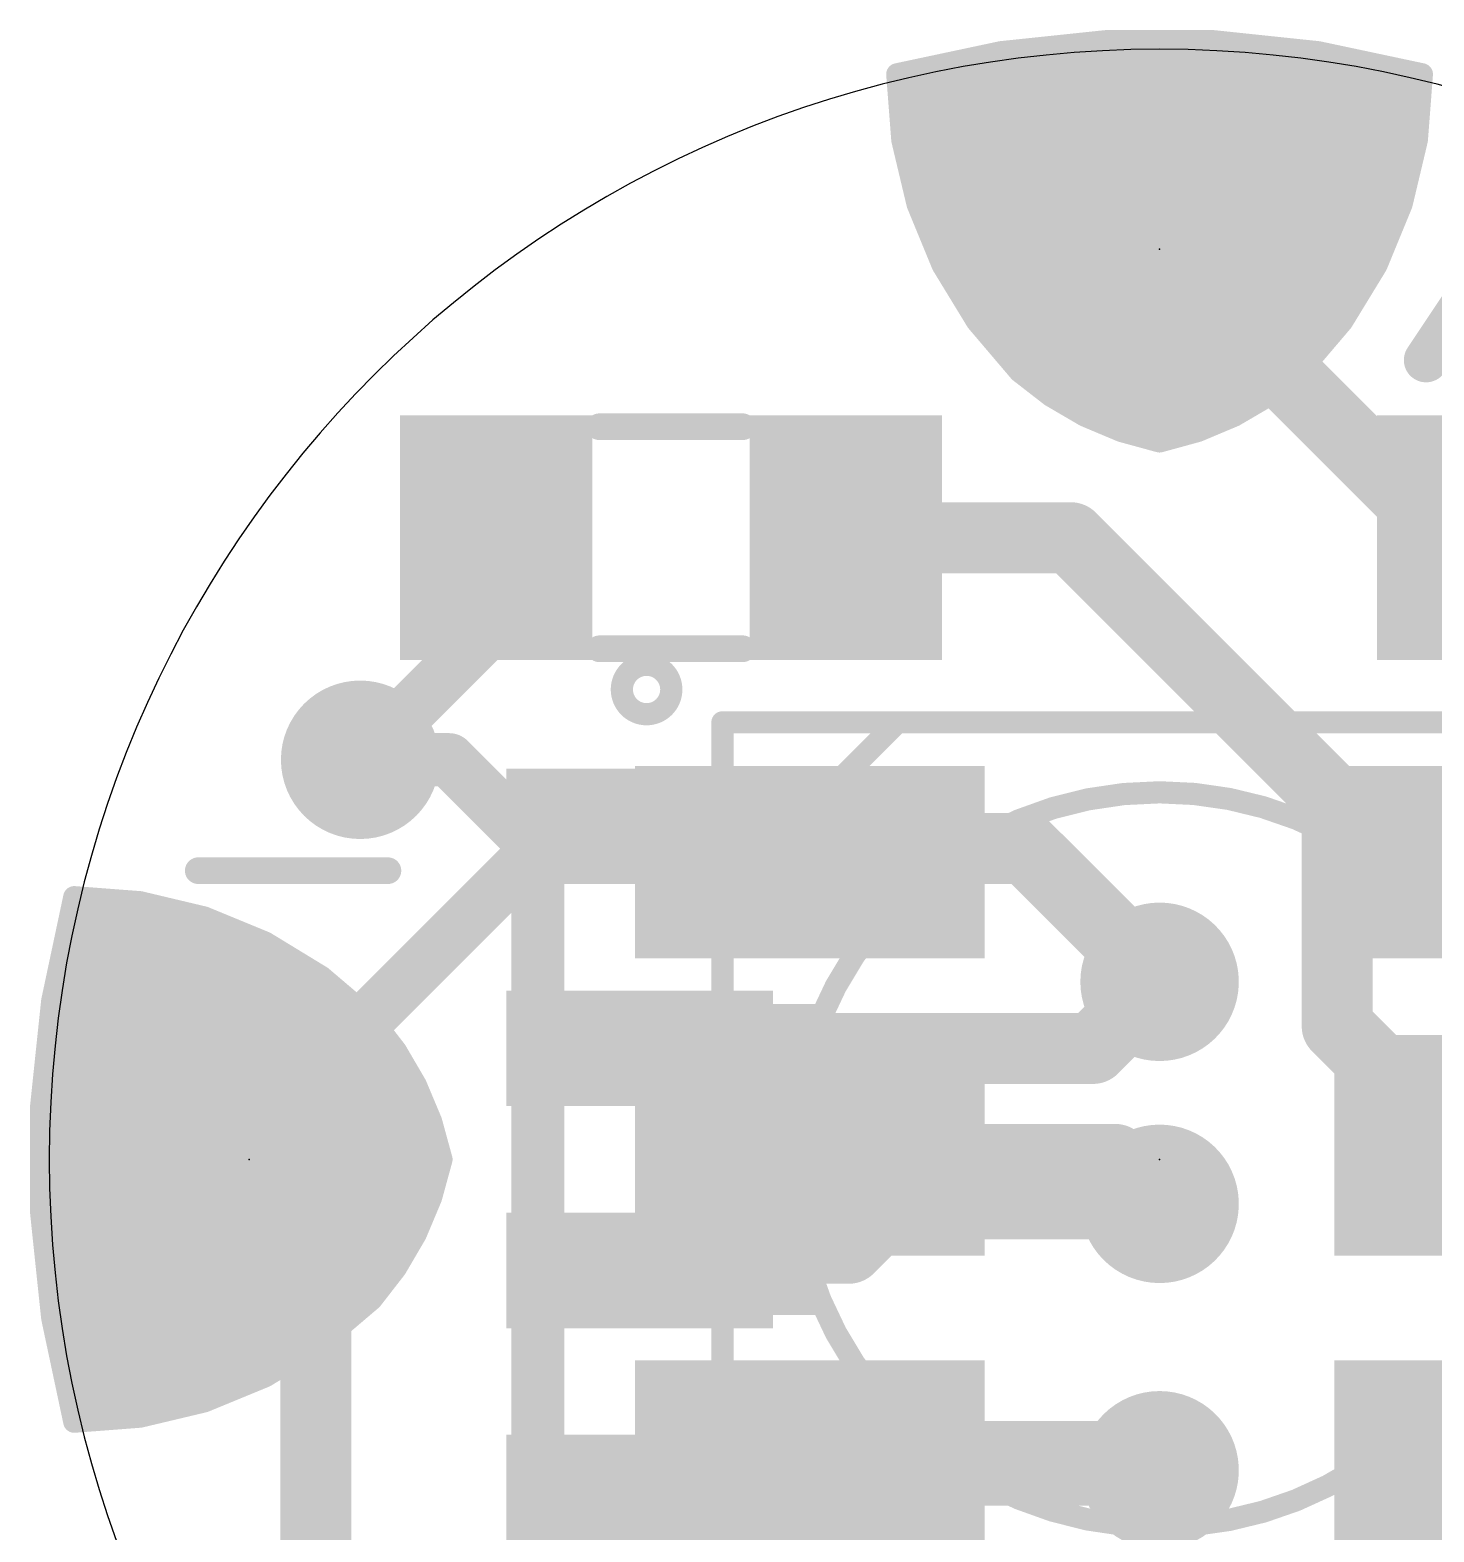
# Model space of a CAD drawing. Extents: x -6.5 to 6.5, y -6.5 to 6.5.
# Drawn here: x -6.46 to 1.57, y -2.13 to 6.46 of the extents above; entities that cross this region are included whole.
import ezdxf

# ---------------------------------------------------------------- set-up
doc = ezdxf.new("R2010")
doc.units = 0
for name, color, linetype in [('1', 12, 'CONTINUOUS'), ('16', 132, 'CONTINUOUS'), ('17', 110, 'CONTINUOUS'), ('18', 110, 'CONTINUOUS'), ('20', 53, 'CONTINUOUS'), ('21', 253, 'CONTINUOUS'), ('23', 53, 'CONTINUOUS'), ('51', 253, 'CONTINUOUS'), ('52', 253, 'CONTINUOUS')]:
    doc.layers.add(name, color=color, linetype=linetype)

# ---------------------------------------------------------------- blocks, each defined once
blk = doc.blocks.new('ROUNDP')
at = {"const_width": 0.5}
blk.add_lwpolyline([(0, -0.25, 1), (0, 0.25, 1), (0, -0.25)], format="xyb", dxfattribs=at)
blk = doc.blocks.new('RECT')
blk.add_solid([(-0.5, -0.5), (0.5, -0.5), (-0.5, 0.5), (0.5, 0.5)])
blk = doc.blocks.new('ROUNDV')
at = {"const_width": 0.5}
blk.add_lwpolyline([(0, -0.25, 1), (0, 0.25, 1), (0, -0.25)], format="xyb", dxfattribs=at)

msp = doc.modelspace()

# ---------------------------------------------------------------- linework, layer by layer
at = {"layer": '1'}
for points, const_width in [([(-0.3033, 6.3965), (-0.9066, 6.3331)], 0.127), ([(0.3033, 6.3965), (-0.3033, 6.3965)], 0.127), ([(0.9066, 6.3331), (0.3033, 6.3965)], 0.127), ([(-0.9066, 6.3331), (-1.5, 6.207)], 0.127), ([(-0.7461, 6.35), (0.7461, 6.35)], 0.127), ([(1.5, 6.207), (0.9066, 6.3331)], 0.127), ([(-1.4247, 6.223), (1.4247, 6.223)], 0.127), ([(-1.5, 6.207), (-1.4712, 5.8312)], 0.127), ([(1.4712, 5.8312), (1.5, 6.207)], 0.127), ([(-1.4915, 6.096), (1.4915, 6.096)], 0.127), ([(-1.4818, 5.969), (1.4818, 5.969)], 0.127), ([(-1.472, 5.842), (1.472, 5.842)], 0.127), ([(-1.4712, 5.8312), (-1.384, 5.4645)], 0.127), ([(1.384, 5.4645), (1.4712, 5.8312)], 0.127), ([(-1.4436, 5.715), (1.4436, 5.715)], 0.127), ([(-1.4134, 5.588), (1.4134, 5.588)], 0.127), ([(-1.384, 5.4645), (-1.2405, 5.1159)], 0.127), ([(-1.3826, 5.461), (1.3826, 5.461)], 0.127), ([(1.2405, 5.1159), (1.384, 5.4645)], 0.127), ([(-1.3303, 5.334), (1.3303, 5.334)], 0.127), ([(-1.278, 5.207), (1.278, 5.207)], 0.127), ([(-1.2405, 5.1159), (-1.0442, 4.7941)], 0.127), ([(1.0442, 4.7941), (1.2405, 5.1159)], 0.127), ([(-1.2186, 5.08), (1.2186, 5.08)], 0.127), ([(-1.1411, 4.953), (1.1411, 4.953)], 0.127), ([(-1.0636, 4.826), (1.0636, 4.826)], 0.127), ([(-1.0442, 4.7941), (-0.8, 4.507)], 0.127), ([(0.8, 4.507), (1.0442, 4.7941)], 0.127), ([(-0.9633, 4.699), (0.9633, 4.699)], 0.127), ([(-0.8553, 4.572), (0.8553, 4.572)], 0.127), ([(-0.8, 4.507), (-0.6214, 4.3684)], 0.127), ([(0.6214, 4.3684), (0.8, 4.507)], 0.127), ([(-0.7201, 4.445), (0.7201, 4.445)], 0.127), ([(-0.6214, 4.3684), (-0.4263, 4.2543)], 0.127), ([(-0.5352, 4.318), (0.5352, 4.318)], 0.127), ([(0.4263, 4.2543), (0.6214, 4.3684)], 0.127), ([(-0.4263, 4.2543), (-0.218, 4.1667)], 0.127), ([(0.218, 4.1667), (0.4263, 4.2543)], 0.127), ([(-0.2758, 4.191), (0.2758, 4.191)], 0.127), ([(-0.218, 4.1667), (0, 4.107)], 0.127), ([(0, 4.107), (0.218, 4.1667)], 0.127), ([(-4.572, 2.286), (-4.064, 2.286)], 0.3048), ([(-4.064, 2.286), (-3.556, 1.778)], 0.3048), ([(-2.032, 1.732), (-2.032, 1.778)], 0.4064), ([(-2.032, 1.778), (-0.762, 1.778)], 0.4064), ([(-0.762, 1.778), (0, 1.016)], 0.4064), ([(-3.556, 1.778), (-3.556, -3.302)], 0.3048), ([(-2, 1.7), (-2.032, 1.732)], 0.4064), ([(-6.207, 1.5), (-6.3331, 0.9066)], 0.127), ([(-5.8312, 1.4712), (-6.207, 1.5)], 0.127), ([(-6.2289, 1.397), (-5.5192, 1.397)], 0.127), ([(-5.4645, 1.384), (-5.8312, 1.4712)], 0.127), ([(-5.1159, 1.2405), (-5.4645, 1.384)], 0.127), ([(-6.2559, 1.27), (-5.1877, 1.27)], 0.127), ([(-4.7941, 1.0442), (-5.1159, 1.2405)], 0.127), ([(-6.2829, 1.143), (-4.9561, 1.143)], 0.127), ([(-6.3099, 1.016), (-4.761, 1.016)], 0.127), ([(-4.507, 0.8), (-4.7941, 1.0442)], 0.127), ([(-6.3331, 0.9066), (-6.3965, 0.3033)], 0.127), ([(-6.335, 0.889), (-4.6116, 0.889)], 0.127), ([(-4.3684, 0.6214), (-4.507, 0.8)], 0.127), ([(-6.3483, 0.762), (-4.4775, 0.762)], 0.127), ([(-6.3617, 0.635), (-4.3789, 0.635)], 0.127), ([(-4.2543, 0.4263), (-4.3684, 0.6214)], 0.127), ([(-6.375, 0.508), (-4.3021, 0.508)], 0.127), ([(-6.3884, 0.381), (-4.2353, 0.381)], 0.127), ([(-4.1667, 0.218), (-4.2543, 0.4263)], 0.127), ([(-6.3965, 0.3033), (-6.3965, -0.3033)], 0.127), ([(-6.3965, 0.254), (-4.1818, 0.254)], 0.127), ([(-4.107, 0), (-4.1667, 0.218)], 0.127), ([(-6.3965, 0.127), (-4.1418, 0.127)], 0.127), ([(-2, 0), (-0.254, 0)], 0.4064), ([(-0.254, 0), (0, -0.254)], 0.4064), ([(-6.3965, 0), (-4.107, 0)], 0.127), ([(-4.1667, -0.218), (-4.107, 0)], 0.127), ([(-6.3965, -0.127), (-4.1418, -0.127)], 0.127), ([(-4.2543, -0.4263), (-4.1667, -0.218)], 0.127), ([(-6.3965, -0.254), (-4.1818, -0.254)], 0.127), ([(-6.3965, -0.3033), (-6.3331, -0.9066)], 0.127), ([(-6.3884, -0.381), (-4.2353, -0.381)], 0.127), ([(-4.3684, -0.6214), (-4.2543, -0.4263)], 0.127), ([(-6.375, -0.508), (-4.3021, -0.508)], 0.127), ([(-6.3617, -0.635), (-4.3789, -0.635)], 0.127), ([(-4.507, -0.8), (-4.3684, -0.6214)], 0.127), ([(-6.3483, -0.762), (-4.4775, -0.762)], 0.127), ([(-4.7941, -1.0442), (-4.507, -0.8)], 0.127), ([(-6.335, -0.889), (-4.6117, -0.889)], 0.127), ([(-6.3331, -0.9066), (-6.207, -1.5)], 0.127), ([(-6.3099, -1.016), (-4.761, -1.016)], 0.127), ([(-5.1159, -1.2405), (-4.7941, -1.0442)], 0.127), ([(-6.2829, -1.143), (-4.9561, -1.143)], 0.127), ([(-5.4645, -1.384), (-5.1159, -1.2405)], 0.127), ([(-6.2559, -1.27), (-5.1877, -1.27)], 0.127), ([(-6.2289, -1.397), (-5.5192, -1.397)], 0.127), ([(-5.8312, -1.4712), (-5.4645, -1.384)], 0.127), ([(-6.207, -1.5), (-5.8312, -1.4712)], 0.127), ([(-2, -1.7), (-0.078, -1.7)], 0.4064), ([(-0.078, -1.7), (0, -1.778)], 0.4064)]:
    msp.add_lwpolyline(points, dxfattribs=dict(at, const_width=const_width))
for points, const_width in [([(-0.3033, 6.4283, 1), (-0.3033, 6.3648)], 0.0635), ([(-0.3, 6.365, 1), (-0.3066, 6.4281)], 0.0635), ([(0.3066, 6.4281, 1), (0.3, 6.365)], 0.0635), ([(0.3033, 6.3648, 1), (0.3033, 6.4283)], 0.0635), ([(-0.9099, 6.3647, 1), (-0.9033, 6.3015)], 0.0635), ([(-0.9, 6.3021, 1), (-0.9132, 6.3642)], 0.0635), ([(-0.7461, 6.3818, 1), (-0.7461, 6.3183)], 0.0635), ([(0.7461, 6.3183, 1), (0.7461, 6.3818)], 0.0635), ([(0.9132, 6.3642, 1), (0.9, 6.3021)], 0.0635), ([(0.9033, 6.3015, 1), (0.9099, 6.3647)], 0.0635), ([(-1.4247, 6.2547, 1), (-1.4247, 6.1913)], 0.0635), ([(1.4247, 6.1913, 1), (1.4247, 6.2547)], 0.0635), ([(-1.4683, 6.2094, 1), (-1.5317, 6.2046)], 0.0635), ([(-1.5066, 6.2381, 1), (-1.4934, 6.1759)], 0.0635), ([(1.5317, 6.2046, 1), (1.4683, 6.2094)], 0.0635), ([(1.4934, 6.1759, 1), (1.5066, 6.2381)], 0.0635), ([(-1.4915, 6.1277, 1), (-1.4915, 6.0643)], 0.0635), ([(1.4915, 6.0643, 1), (1.4915, 6.1277)], 0.0635), ([(-1.4818, 6.0008, 1), (-1.4818, 5.9373)], 0.0635), ([(1.4818, 5.9373, 1), (1.4818, 6.0008)], 0.0635), ([(-1.472, 5.8738, 1), (-1.472, 5.8103)], 0.0635), ([(-1.4403, 5.8385, 1), (-1.5021, 5.8238)], 0.0635), ([(-1.5029, 5.8287, 1), (-1.4396, 5.8336)], 0.0635), ([(1.4396, 5.8336, 1), (1.5029, 5.8287)], 0.0635), ([(1.5021, 5.8238, 1), (1.4403, 5.8385)], 0.0635), ([(1.472, 5.8103, 1), (1.472, 5.8738)], 0.0635), ([(-1.4436, 5.7467, 1), (-1.4436, 5.6833)], 0.0635), ([(1.4436, 5.6833, 1), (1.4436, 5.7467)], 0.0635), ([(-1.4134, 5.6197, 1), (-1.4134, 5.5563)], 0.0635), ([(1.4134, 5.5563, 1), (1.4134, 5.6197)], 0.0635), ([(-1.3546, 5.4766, 1), (-1.4133, 5.4524)], 0.0635), ([(-1.4149, 5.4571, 1), (-1.3531, 5.4718)], 0.0635), ([(-1.3826, 5.4928, 1), (-1.3826, 5.4293)], 0.0635), ([(1.3531, 5.4718, 1), (1.4149, 5.4571)], 0.0635), ([(1.4133, 5.4524, 1), (1.3546, 5.4766)], 0.0635), ([(1.3826, 5.4293, 1), (1.3826, 5.4928)], 0.0635), ([(-1.3303, 5.3658, 1), (-1.3303, 5.3023)], 0.0635), ([(1.3303, 5.3023, 1), (1.3303, 5.3658)], 0.0635), ([(-1.278, 5.2387, 1), (-1.278, 5.1753)], 0.0635), ([(1.278, 5.1753, 1), (1.278, 5.2387)], 0.0635), ([(-1.2134, 5.1325, 1), (-1.2676, 5.0994)], 0.0635), ([(-1.2698, 5.1038, 1), (-1.2111, 5.128)], 0.0635), ([(1.2111, 5.128, 1), (1.2698, 5.1038)], 0.0635), ([(1.2676, 5.0994, 1), (1.2134, 5.1325)], 0.0635), ([(-1.2186, 5.1117, 1), (-1.2186, 5.0483)], 0.0635), ([(1.2186, 5.0483, 1), (1.2186, 5.1117)], 0.0635), ([(-1.1411, 4.9848, 1), (-1.1411, 4.9213)], 0.0635), ([(1.1411, 4.9213, 1), (1.1411, 4.9848)], 0.0635), ([(-1.0636, 4.8578, 1), (-1.0636, 4.7943)], 0.0635), ([(-1.02, 4.8147, 1), (-1.0684, 4.7736)], 0.0635), ([(-1.0713, 4.7776, 1), (-1.0171, 4.8107)], 0.0635), ([(1.0171, 4.8107, 1), (1.0713, 4.7776)], 0.0635), ([(1.0684, 4.7736, 1), (1.02, 4.8147)], 0.0635), ([(1.0636, 4.7943, 1), (1.0636, 4.8578)], 0.0635), ([(-0.9633, 4.7307, 1), (-0.9633, 4.6673)], 0.0635), ([(0.9633, 4.6673, 1), (0.9633, 4.7307)], 0.0635), ([(-0.8553, 4.6037, 1), (-0.8553, 4.5403)], 0.0635), ([(-0.7805, 4.5321, 1), (-0.8195, 4.4819)], 0.0635), ([(-0.8242, 4.4864, 1), (-0.7758, 4.5276)], 0.0635), ([(0.7758, 4.5276, 1), (0.8242, 4.4864)], 0.0635), ([(0.8195, 4.4819, 1), (0.7805, 4.5321)], 0.0635), ([(0.8553, 4.5403, 1), (0.8553, 4.6037)], 0.0635), ([(-0.7201, 4.4768, 1), (-0.7201, 4.4133)], 0.0635), ([(0.7201, 4.4133, 1), (0.7201, 4.4768)], 0.0635), ([(-0.6054, 4.3958, 1), (-0.6375, 4.341)], 0.0635), ([(-0.6409, 4.3433, 1), (-0.602, 4.3935)], 0.0635), ([(-0.5352, 4.3498, 1), (-0.5352, 4.2863)], 0.0635), ([(0.5352, 4.2863, 1), (0.5352, 4.3498)], 0.0635), ([(0.602, 4.3935, 1), (0.6409, 4.3433)], 0.0635), ([(0.6375, 4.341, 1), (0.6054, 4.3958)], 0.0635), ([(-0.414, 4.2836, 1), (-0.4386, 4.2251)], 0.0635), ([(-0.4424, 4.2269, 1), (-0.4103, 4.2817)], 0.0635), ([(0.4103, 4.2817, 1), (0.4424, 4.2269)], 0.0635), ([(0.4386, 4.2251, 1), (0.414, 4.2836)], 0.0635), ([(-0.2758, 4.2227, 1), (-0.2758, 4.1593)], 0.0635), ([(-0.2096, 4.1973, 1), (-0.2264, 4.1361)], 0.0635), ([(-0.2303, 4.1374, 1), (-0.2057, 4.196)], 0.0635), ([(0.2057, 4.196, 1), (0.2303, 4.1374)], 0.0635), ([(0.2264, 4.1361, 1), (0.2096, 4.1973)], 0.0635), ([(0.2758, 4.1593, 1), (0.2758, 4.2227)], 0.0635), ([(-0.0084, 4.1376, 1), (0.0084, 4.0764)], 0.0635), ([(-0.0084, 4.0764, 1), (0.0084, 4.1376)], 0.0635), ([(-4.572, 2.3622, 1), (-4.572, 2.2098)], 0.1524), ([(-4.0101, 2.3399, 1), (-4.1179, 2.2321)], 0.1524), ([(-4.064, 2.2098, 1), (-4.064, 2.3622)], 0.1524), ([(-1.9304, 1.778, 1), (-2.1336, 1.778)], 0.2032), ([(-2.032, 1.8796, 1), (-2.032, 1.6764)], 0.2032), ([(-0.6902, 1.8498, 1), (-0.8338, 1.7062)], 0.2032), ([(-0.762, 1.6764, 1), (-0.762, 1.8796)], 0.2032), ([(-3.4798, 1.778, 1), (-3.6322, 1.778)], 0.1524), ([(-3.6099, 1.7241, 1), (-3.5021, 1.8319)], 0.1524), ([(-1.9602, 1.8038, 1), (-2.1038, 1.6602)], 0.2032), ([(-2.1336, 1.732, 1), (-1.9304, 1.732)], 0.2032), ([(-2.0718, 1.6282, 1), (-1.9282, 1.7718)], 0.2032), ([(-6.2046, 1.5317, 1), (-6.2094, 1.4683)], 0.0635), ([(-6.1759, 1.4934, 1), (-6.2381, 1.5066)], 0.0635), ([(-6.2289, 1.4287, 1), (-6.2289, 1.3653)], 0.0635), ([(-5.8238, 1.5021, 1), (-5.8385, 1.4403)], 0.0635), ([(-5.8336, 1.4396, 1), (-5.8287, 1.5029)], 0.0635), ([(-5.5192, 1.3653, 1), (-5.5192, 1.4287)], 0.0635), ([(-5.4524, 1.4133, 1), (-5.4766, 1.3546)], 0.0635), ([(-5.4718, 1.3531, 1), (-5.4571, 1.4149)], 0.0635), ([(-6.2559, 1.3017, 1), (-6.2559, 1.2383)], 0.0635), ([(-5.1877, 1.2383, 1), (-5.1877, 1.3017)], 0.0635), ([(-5.0994, 1.2676, 1), (-5.1325, 1.2134)], 0.0635), ([(-5.128, 1.2111, 1), (-5.1038, 1.2698)], 0.0635), ([(-6.2829, 1.1747, 1), (-6.2829, 1.1113)], 0.0635), ([(-4.9561, 1.1113, 1), (-4.9561, 1.1747)], 0.0635), ([(-0.0718, 0.9442, 1), (0.0718, 1.0878)], 0.2032), ([(-6.3099, 1.0477, 1), (-6.3099, 0.9843)], 0.0635), ([(-4.7736, 1.0684, 1), (-4.8147, 1.02)], 0.0635), ([(-4.8107, 1.0171, 1), (-4.7776, 1.0713)], 0.0635), ([(-4.761, 0.9843, 1), (-4.761, 1.0477)], 0.0635), ([(-6.335, 0.9207, 1), (-6.335, 0.8573)], 0.0635), ([(-6.3015, 0.9033, 1), (-6.3647, 0.9099)], 0.0635), ([(-4.6116, 0.8573, 1), (-4.6116, 0.9207)], 0.0635), ([(-6.3642, 0.9132, 1), (-6.3021, 0.9)], 0.0635), ([(-4.4819, 0.8195, 1), (-4.5321, 0.7805)], 0.0635), ([(-6.3483, 0.7937, 1), (-6.3483, 0.7303)], 0.0635), ([(-4.5276, 0.7758, 1), (-4.4864, 0.8242)], 0.0635), ([(-4.4775, 0.7303, 1), (-4.4775, 0.7937)], 0.0635), ([(-6.3617, 0.6667, 1), (-6.3617, 0.6033)], 0.0635), ([(-4.3789, 0.6033, 1), (-4.3789, 0.6667)], 0.0635), ([(-4.341, 0.6375, 1), (-4.3958, 0.6054)], 0.0635), ([(-4.3935, 0.602, 1), (-4.3433, 0.6409)], 0.0635), ([(-6.375, 0.5397, 1), (-6.375, 0.4763)], 0.0635), ([(-4.3021, 0.4763, 1), (-4.3021, 0.5397)], 0.0635), ([(-6.3884, 0.4128, 1), (-6.3884, 0.3493)], 0.0635), ([(-4.2251, 0.4386, 1), (-4.2836, 0.414)], 0.0635), ([(-4.2817, 0.4103, 1), (-4.2269, 0.4424)], 0.0635), ([(-4.2353, 0.3493, 1), (-4.2353, 0.4128)], 0.0635), ([(-6.3648, 0.3033, 1), (-6.4283, 0.3033)], 0.0635), ([(-6.4281, 0.3066, 1), (-6.365, 0.3)], 0.0635), ([(-6.3965, 0.2858, 1), (-6.3965, 0.2223)], 0.0635), ([(-4.1361, 0.2264, 1), (-4.1973, 0.2096)], 0.0635), ([(-4.196, 0.2057, 1), (-4.1374, 0.2303)], 0.0635), ([(-4.1818, 0.2223, 1), (-4.1818, 0.2858)], 0.0635), ([(-6.3965, 0.1588, 1), (-6.3965, 0.0953)], 0.0635), ([(-4.1418, 0.0953, 1), (-4.1418, 0.1588)], 0.0635), ([(-2, 0.1016, 1), (-2, -0.1016)], 0.2032), ([(-0.1822, 0.0718, 1), (-0.3258, -0.0718)], 0.2032), ([(-0.254, -0.1016, 1), (-0.254, 0.1016)], 0.2032), ([(-6.3965, 0.0318, 1), (-6.3965, -0.0318)], 0.0635), ([(-4.0764, -0.0084, 1), (-4.1376, 0.0084)], 0.0635), ([(-4.1376, -0.0084, 1), (-4.0764, 0.0084)], 0.0635), ([(-4.107, -0.0318, 1), (-4.107, 0.0318)], 0.0635), ([(-6.3965, -0.0953, 1), (-6.3965, -0.1588)], 0.0635), ([(-4.1418, -0.1588, 1), (-4.1418, -0.0953)], 0.0635), ([(-0.0718, -0.3258, 1), (0.0718, -0.1822)], 0.2032), ([(-4.1374, -0.2303, 1), (-4.196, -0.2057)], 0.0635), ([(-6.3965, -0.2223, 1), (-6.3965, -0.2858)], 0.0635), ([(-6.365, -0.3, 1), (-6.4281, -0.3066)], 0.0635), ([(-4.1973, -0.2096, 1), (-4.1361, -0.2264)], 0.0635), ([(-4.1818, -0.2858, 1), (-4.1818, -0.2223)], 0.0635), ([(-6.4283, -0.3033, 1), (-6.3648, -0.3033)], 0.0635), ([(-6.3884, -0.3493, 1), (-6.3884, -0.4128)], 0.0635), ([(-4.2353, -0.4128, 1), (-4.2353, -0.3493)], 0.0635), ([(-4.2836, -0.414, 1), (-4.2251, -0.4386)], 0.0635), ([(-4.2269, -0.4424, 1), (-4.2817, -0.4103)], 0.0635), ([(-6.375, -0.4763, 1), (-6.375, -0.5397)], 0.0635), ([(-4.3021, -0.5397, 1), (-4.3021, -0.4763)], 0.0635), ([(-6.3617, -0.6033, 1), (-6.3617, -0.6667)], 0.0635), ([(-4.3958, -0.6054, 1), (-4.341, -0.6375)], 0.0635), ([(-4.3433, -0.6409, 1), (-4.3935, -0.602)], 0.0635), ([(-4.3789, -0.6667, 1), (-4.3789, -0.6033)], 0.0635), ([(-6.3483, -0.7303, 1), (-6.3483, -0.7937)], 0.0635), ([(-4.5321, -0.7805, 1), (-4.4819, -0.8195)], 0.0635), ([(-4.4864, -0.8242, 1), (-4.5276, -0.7758)], 0.0635), ([(-4.4775, -0.7937, 1), (-4.4775, -0.7303)], 0.0635), ([(-6.335, -0.8573, 1), (-6.335, -0.9207)], 0.0635), ([(-6.3021, -0.9, 1), (-6.3642, -0.9132)], 0.0635), ([(-4.6117, -0.9207, 1), (-4.6117, -0.8573)], 0.0635), ([(-6.3647, -0.9099, 1), (-6.3015, -0.9033)], 0.0635), ([(-6.3099, -0.9843, 1), (-6.3099, -1.0477)], 0.0635), ([(-4.8147, -1.02, 1), (-4.7736, -1.0684)], 0.0635), ([(-4.7776, -1.0713, 1), (-4.8107, -1.0171)], 0.0635), ([(-4.761, -1.0477, 1), (-4.761, -0.9843)], 0.0635), ([(-6.2829, -1.1113, 1), (-6.2829, -1.1747)], 0.0635), ([(-4.9561, -1.1747, 1), (-4.9561, -1.1113)], 0.0635), ([(-5.1325, -1.2134, 1), (-5.0994, -1.2676)], 0.0635), ([(-5.1038, -1.2698, 1), (-5.128, -1.2111)], 0.0635), ([(-6.2559, -1.2383, 1), (-6.2559, -1.3017)], 0.0635), ([(-5.1877, -1.3017, 1), (-5.1877, -1.2383)], 0.0635), ([(-6.2289, -1.3653, 1), (-6.2289, -1.4287)], 0.0635), ([(-5.5192, -1.4287, 1), (-5.5192, -1.3653)], 0.0635), ([(-5.4766, -1.3546, 1), (-5.4524, -1.4133)], 0.0635), ([(-5.4571, -1.4149, 1), (-5.4718, -1.3531)], 0.0635), ([(-6.2094, -1.4683, 1), (-6.2046, -1.5317)], 0.0635), ([(-5.8385, -1.4403, 1), (-5.8238, -1.5021)], 0.0635), ([(-5.8287, -1.5029, 1), (-5.8336, -1.4396)], 0.0635), ([(-6.2381, -1.5066, 1), (-6.1759, -1.4934)], 0.0635), ([(-2, -1.5984, 1), (-2, -1.8016)], 0.2032), ([(-0.0062, -1.6282, 1), (-0.1498, -1.7718)], 0.2032), ([(-0.078, -1.8016, 1), (-0.078, -1.5984)], 0.2032), ([(-0.0718, -1.8498, 1), (0.0718, -1.7062)], 0.2032)]:
    msp.add_lwpolyline(points, format="xyb", dxfattribs=dict(at, const_width=const_width))
at = {"layer": '16'}
for points, const_width in [([(-0.3033, 6.3965), (-0.9066, 6.3331)], 0.127), ([(0.3033, 6.3965), (-0.3033, 6.3965)], 0.127), ([(0.9066, 6.3331), (0.3033, 6.3965)], 0.127), ([(-0.9066, 6.3331), (-1.5, 6.207)], 0.127), ([(-0.7461, 6.35), (0.7461, 6.35)], 0.127), ([(1.5, 6.207), (0.9066, 6.3331)], 0.127), ([(-1.4247, 6.223), (1.4247, 6.223)], 0.127), ([(-1.5, 6.207), (-1.4712, 5.8312)], 0.127), ([(1.4712, 5.8312), (1.5, 6.207)], 0.127), ([(-1.4915, 6.096), (1.4915, 6.096)], 0.127), ([(-1.4818, 5.969), (1.4818, 5.969)], 0.127), ([(-1.472, 5.842), (1.472, 5.842)], 0.127), ([(-1.4712, 5.8312), (-1.384, 5.4645)], 0.127), ([(1.384, 5.4645), (1.4712, 5.8312)], 0.127), ([(-1.4436, 5.715), (1.4436, 5.715)], 0.127), ([(-1.4134, 5.588), (1.4134, 5.588)], 0.127), ([(-1.384, 5.4645), (-1.2405, 5.1159)], 0.127), ([(-1.3826, 5.461), (1.3826, 5.461)], 0.127), ([(1.2405, 5.1159), (1.384, 5.4645)], 0.127), ([(-1.3303, 5.334), (1.3303, 5.334)], 0.127), ([(1.651, 3.556), (0, 5.207)], 0.4064), ([(-1.278, 5.207), (1.278, 5.207)], 0.127), ([(-1.2405, 5.1159), (-1.0442, 4.7941)], 0.127), ([(1.0442, 4.7941), (1.2405, 5.1159)], 0.127), ([(-1.2186, 5.08), (1.2186, 5.08)], 0.127), ([(-1.1411, 4.953), (1.1411, 4.953)], 0.127), ([(-1.0636, 4.826), (1.0636, 4.826)], 0.127), ([(-1.0442, 4.7941), (-0.8, 4.507)], 0.127), ([(0.8, 4.507), (1.0442, 4.7941)], 0.127), ([(-0.9633, 4.699), (0.9633, 4.699)], 0.127), ([(-0.8553, 4.572), (0.8553, 4.572)], 0.127), ([(-0.8, 4.507), (-0.6214, 4.3684)], 0.127), ([(0.6214, 4.3684), (0.8, 4.507)], 0.127), ([(-0.7201, 4.445), (0.7201, 4.445)], 0.127), ([(-0.6214, 4.3684), (-0.4263, 4.2543)], 0.127), ([(-0.5352, 4.318), (0.5352, 4.318)], 0.127), ([(0.4263, 4.2543), (0.6214, 4.3684)], 0.127), ([(-0.4263, 4.2543), (-0.218, 4.1667)], 0.127), ([(0.218, 4.1667), (0.4263, 4.2543)], 0.127), ([(-0.2758, 4.191), (0.2758, 4.191)], 0.127), ([(-0.218, 4.1667), (0, 4.107)], 0.127), ([(0, 4.107), (0.218, 4.1667)], 0.127), ([(-3.794, 3.556), (-3.81, 3.556)], 0.3048), ([(-3.81, 3.556), (-3.81, 3.048)], 0.3048), ([(-0.508, 3.556), (-1.794, 3.556)], 0.4064), ([(1.016, 2.032), (-0.508, 3.556)], 0.4064), ([(1.794, 3.556), (1.651, 3.556)], 0.4064), ([(-3.81, 3.048), (-4.572, 2.286)], 0.3048), ([(1.016, 0.762), (1.016, 2.032)], 0.4064), ([(-3.429, 1.905), (-5.207, 0.127)], 0.3048), ([(-2.9734, 1.905), (-3.429, 1.905)], 0.3048), ([(-6.207, 1.5), (-6.3331, 0.9066)], 0.127), ([(-5.8312, 1.4712), (-6.207, 1.5)], 0.127), ([(-6.2289, 1.397), (-5.5192, 1.397)], 0.127), ([(-5.4645, 1.384), (-5.8312, 1.4712)], 0.127), ([(-5.1159, 1.2405), (-5.4645, 1.384)], 0.127), ([(-6.2559, 1.27), (-5.1877, 1.27)], 0.127), ([(-4.7941, 1.0442), (-5.1159, 1.2405)], 0.127), ([(-6.2829, 1.143), (-4.9561, 1.143)], 0.127), ([(0, 1.016), (-0.381, 0.635)], 0.4064), ([(-6.3099, 1.016), (-4.761, 1.016)], 0.127), ([(-4.507, 0.8), (-4.7941, 1.0442)], 0.127), ([(-6.3331, 0.9066), (-6.3965, 0.3033)], 0.127), ([(-6.335, 0.889), (-4.6116, 0.889)], 0.127), ([(1.27, 0.508), (1.016, 0.762)], 0.4064), ([(-4.3684, 0.6214), (-4.507, 0.8)], 0.127), ([(-6.3483, 0.762), (-4.4775, 0.762)], 0.127), ([(-0.381, 0.635), (-2.9734, 0.635)], 0.4064), ([(-6.3617, 0.635), (-4.3789, 0.635)], 0.127), ([(1.27, 0.508), (2.8464, 0.508)], 0.4064), ([(-4.2543, 0.4263), (-4.3684, 0.6214)], 0.127), ([(-6.375, 0.508), (-4.3021, 0.508)], 0.127), ([(-6.3884, 0.381), (-4.2353, 0.381)], 0.127), ([(-5.207, 0.127), (-5.334, 0.254)], 0.4064), ([(-4.1667, 0.218), (-4.2543, 0.4263)], 0.127), ([(-6.3965, 0.3033), (-6.3965, -0.3033)], 0.127), ([(-6.3965, 0.254), (-4.1818, 0.254)], 0.127), ([(-5.207, 0.127), (-5.207, 0)], 0.4064), ([(-4.107, 0), (-4.1667, 0.218)], 0.127), ([(-6.3965, 0.127), (-4.1418, 0.127)], 0.127), ([(-5.207, 0), (-4.953, -0.254)], 0.4064), ([(-6.3965, 0), (-4.107, 0)], 0.127), ([(-4.1667, -0.218), (-4.107, 0)], 0.127), ([(-6.3965, -0.127), (-4.1418, -0.127)], 0.127), ([(-4.953, -0.254), (-4.826, -0.254)], 0.4064), ([(-4.826, -0.254), (-4.826, -2.524)], 0.4064), ([(-1.524, -0.254), (-1.778, -0.508)], 0.4064), ([(0, -0.254), (-1.524, -0.254)], 0.4064), ([(-4.2543, -0.4263), (-4.1667, -0.218)], 0.127), ([(-6.3965, -0.254), (-4.1818, -0.254)], 0.127), ([(-6.3965, -0.3033), (-6.3331, -0.9066)], 0.127), ([(-6.3884, -0.381), (-4.2353, -0.381)], 0.127), ([(-3.048, -0.508), (-2.9734, -0.5826)], 0.4064), ([(-1.778, -0.508), (-3.048, -0.508)], 0.4064), ([(-4.3684, -0.6214), (-4.2543, -0.4263)], 0.127), ([(-2.9734, -0.5826), (-2.9734, -0.635)], 0.4064), ([(-6.375, -0.508), (-4.3021, -0.508)], 0.127), ([(-6.3617, -0.635), (-4.3789, -0.635)], 0.127), ([(-4.507, -0.8), (-4.3684, -0.6214)], 0.127), ([(-6.3483, -0.762), (-4.4775, -0.762)], 0.127), ([(-4.7941, -1.0442), (-4.507, -0.8)], 0.127), ([(-6.335, -0.889), (-4.6117, -0.889)], 0.127), ([(-6.3331, -0.9066), (-6.207, -1.5)], 0.127), ([(-6.3099, -1.016), (-4.761, -1.016)], 0.127), ([(-5.1159, -1.2405), (-4.7941, -1.0442)], 0.127), ([(-6.2829, -1.143), (-4.9561, -1.143)], 0.127), ([(-5.4645, -1.384), (-5.1159, -1.2405)], 0.127), ([(-6.2559, -1.27), (-5.1877, -1.27)], 0.127), ([(-6.2289, -1.397), (-5.5192, -1.397)], 0.127), ([(-5.8312, -1.4712), (-5.4645, -1.384)], 0.127), ([(-6.207, -1.5), (-5.8312, -1.4712)], 0.127), ([(-3.048, -1.778), (-2.9734, -1.8526)], 0.4064), ([(0, -1.778), (-3.048, -1.778)], 0.4064), ([(-2.9734, -1.8526), (-2.9734, -1.905)], 0.4064)]:
    msp.add_lwpolyline(points, dxfattribs=dict(at, const_width=const_width))
for points, const_width in [([(-0.3033, 6.4283, 1), (-0.3033, 6.3648)], 0.0635), ([(-0.3, 6.365, 1), (-0.3066, 6.4281)], 0.0635), ([(0.3066, 6.4281, 1), (0.3, 6.365)], 0.0635), ([(0.3033, 6.3648, 1), (0.3033, 6.4283)], 0.0635), ([(-0.9099, 6.3647, 1), (-0.9033, 6.3015)], 0.0635), ([(-0.9, 6.3021, 1), (-0.9132, 6.3642)], 0.0635), ([(-0.7461, 6.3818, 1), (-0.7461, 6.3183)], 0.0635), ([(0.7461, 6.3183, 1), (0.7461, 6.3818)], 0.0635), ([(0.9132, 6.3642, 1), (0.9, 6.3021)], 0.0635), ([(0.9033, 6.3015, 1), (0.9099, 6.3647)], 0.0635), ([(-1.4247, 6.2547, 1), (-1.4247, 6.1913)], 0.0635), ([(1.4247, 6.1913, 1), (1.4247, 6.2547)], 0.0635), ([(-1.4683, 6.2094, 1), (-1.5317, 6.2046)], 0.0635), ([(-1.5066, 6.2381, 1), (-1.4934, 6.1759)], 0.0635), ([(1.5317, 6.2046, 1), (1.4683, 6.2094)], 0.0635), ([(1.4934, 6.1759, 1), (1.5066, 6.2381)], 0.0635), ([(-1.4915, 6.1277, 1), (-1.4915, 6.0643)], 0.0635), ([(1.4915, 6.0643, 1), (1.4915, 6.1277)], 0.0635), ([(-1.4818, 6.0008, 1), (-1.4818, 5.9373)], 0.0635), ([(1.4818, 5.9373, 1), (1.4818, 6.0008)], 0.0635), ([(-1.472, 5.8738, 1), (-1.472, 5.8103)], 0.0635), ([(-1.4403, 5.8385, 1), (-1.5021, 5.8238)], 0.0635), ([(-1.5029, 5.8287, 1), (-1.4396, 5.8336)], 0.0635), ([(1.4396, 5.8336, 1), (1.5029, 5.8287)], 0.0635), ([(1.5021, 5.8238, 1), (1.4403, 5.8385)], 0.0635), ([(1.472, 5.8103, 1), (1.472, 5.8738)], 0.0635), ([(-1.4436, 5.7467, 1), (-1.4436, 5.6833)], 0.0635), ([(1.4436, 5.6833, 1), (1.4436, 5.7467)], 0.0635), ([(-1.4134, 5.6197, 1), (-1.4134, 5.5563)], 0.0635), ([(1.4134, 5.5563, 1), (1.4134, 5.6197)], 0.0635), ([(-1.3546, 5.4766, 1), (-1.4133, 5.4524)], 0.0635), ([(-1.4149, 5.4571, 1), (-1.3531, 5.4718)], 0.0635), ([(-1.3826, 5.4928, 1), (-1.3826, 5.4293)], 0.0635), ([(1.3531, 5.4718, 1), (1.4149, 5.4571)], 0.0635), ([(1.4133, 5.4524, 1), (1.3546, 5.4766)], 0.0635), ([(1.3826, 5.4293, 1), (1.3826, 5.4928)], 0.0635), ([(-1.3303, 5.3658, 1), (-1.3303, 5.3023)], 0.0635), ([(0.0718, 5.2788, 1), (-0.0718, 5.1352)], 0.2032), ([(1.3303, 5.3023, 1), (1.3303, 5.3658)], 0.0635), ([(-1.278, 5.2387, 1), (-1.278, 5.1753)], 0.0635), ([(1.278, 5.1753, 1), (1.278, 5.2387)], 0.0635), ([(-1.2134, 5.1325, 1), (-1.2676, 5.0994)], 0.0635), ([(-1.2698, 5.1038, 1), (-1.2111, 5.128)], 0.0635), ([(1.2111, 5.128, 1), (1.2698, 5.1038)], 0.0635), ([(1.2676, 5.0994, 1), (1.2134, 5.1325)], 0.0635), ([(-1.2186, 5.1117, 1), (-1.2186, 5.0483)], 0.0635), ([(1.2186, 5.0483, 1), (1.2186, 5.1117)], 0.0635), ([(-1.1411, 4.9848, 1), (-1.1411, 4.9213)], 0.0635), ([(1.1411, 4.9213, 1), (1.1411, 4.9848)], 0.0635), ([(-1.0636, 4.8578, 1), (-1.0636, 4.7943)], 0.0635), ([(-1.02, 4.8147, 1), (-1.0684, 4.7736)], 0.0635), ([(-1.0713, 4.7776, 1), (-1.0171, 4.8107)], 0.0635), ([(1.0171, 4.8107, 1), (1.0713, 4.7776)], 0.0635), ([(1.0684, 4.7736, 1), (1.02, 4.8147)], 0.0635), ([(1.0636, 4.7943, 1), (1.0636, 4.8578)], 0.0635), ([(-0.9633, 4.7307, 1), (-0.9633, 4.6673)], 0.0635), ([(0.9633, 4.6673, 1), (0.9633, 4.7307)], 0.0635), ([(-0.8553, 4.6037, 1), (-0.8553, 4.5403)], 0.0635), ([(-0.7805, 4.5321, 1), (-0.8195, 4.4819)], 0.0635), ([(-0.8242, 4.4864, 1), (-0.7758, 4.5276)], 0.0635), ([(0.7758, 4.5276, 1), (0.8242, 4.4864)], 0.0635), ([(0.8195, 4.4819, 1), (0.7805, 4.5321)], 0.0635), ([(0.8553, 4.5403, 1), (0.8553, 4.6037)], 0.0635), ([(-0.7201, 4.4768, 1), (-0.7201, 4.4133)], 0.0635), ([(0.7201, 4.4133, 1), (0.7201, 4.4768)], 0.0635), ([(-0.6054, 4.3958, 1), (-0.6375, 4.341)], 0.0635), ([(-0.6409, 4.3433, 1), (-0.602, 4.3935)], 0.0635), ([(-0.5352, 4.3498, 1), (-0.5352, 4.2863)], 0.0635), ([(0.5352, 4.2863, 1), (0.5352, 4.3498)], 0.0635), ([(0.602, 4.3935, 1), (0.6409, 4.3433)], 0.0635), ([(0.6375, 4.341, 1), (0.6054, 4.3958)], 0.0635), ([(-0.414, 4.2836, 1), (-0.4386, 4.2251)], 0.0635), ([(-0.4424, 4.2269, 1), (-0.4103, 4.2817)], 0.0635), ([(0.4103, 4.2817, 1), (0.4424, 4.2269)], 0.0635), ([(0.4386, 4.2251, 1), (0.414, 4.2836)], 0.0635), ([(-0.2758, 4.2227, 1), (-0.2758, 4.1593)], 0.0635), ([(-0.2096, 4.1973, 1), (-0.2264, 4.1361)], 0.0635), ([(-0.2303, 4.1374, 1), (-0.2057, 4.196)], 0.0635), ([(0.2057, 4.196, 1), (0.2303, 4.1374)], 0.0635), ([(0.2264, 4.1361, 1), (0.2096, 4.1973)], 0.0635), ([(0.2758, 4.1593, 1), (0.2758, 4.2227)], 0.0635), ([(-0.0084, 4.1376, 1), (0.0084, 4.0764)], 0.0635), ([(-0.0084, 4.0764, 1), (0.0084, 4.1376)], 0.0635), ([(-3.81, 3.6322, 1), (-3.81, 3.4798)], 0.1524), ([(-3.7338, 3.556, 1), (-3.8862, 3.556)], 0.1524), ([(-3.794, 3.4798, 1), (-3.794, 3.6322)], 0.1524), ([(-1.794, 3.6576, 1), (-1.794, 3.4544)], 0.2032), ([(-0.4362, 3.6278, 1), (-0.5798, 3.4842)], 0.2032), ([(-0.508, 3.4544, 1), (-0.508, 3.6576)], 0.2032), ([(1.651, 3.6576, 1), (1.651, 3.4544)], 0.2032), ([(1.5792, 3.4842, 1), (1.7228, 3.6278)], 0.2032), ([(-3.7561, 2.9941, 1), (-3.8639, 3.1019)], 0.1524), ([(-3.8862, 3.048, 1), (-3.7338, 3.048)], 0.1524), ([(-4.6259, 2.3399, 1), (-4.5181, 2.2321)], 0.1524), ([(1.1176, 2.032, 1), (0.9144, 2.032)], 0.2032), ([(0.9442, 1.9602, 1), (1.0878, 2.1038)], 0.2032), ([(-3.429, 1.9812, 1), (-3.429, 1.8288)], 0.1524), ([(-3.3751, 1.8511, 1), (-3.4829, 1.9589)], 0.1524), ([(-2.9734, 1.8288, 1), (-2.9734, 1.9812)], 0.1524), ([(-6.2046, 1.5317, 1), (-6.2094, 1.4683)], 0.0635), ([(-6.1759, 1.4934, 1), (-6.2381, 1.5066)], 0.0635), ([(-6.2289, 1.4287, 1), (-6.2289, 1.3653)], 0.0635), ([(-5.8238, 1.5021, 1), (-5.8385, 1.4403)], 0.0635), ([(-5.8336, 1.4396, 1), (-5.8287, 1.5029)], 0.0635), ([(-5.5192, 1.3653, 1), (-5.5192, 1.4287)], 0.0635), ([(-5.4524, 1.4133, 1), (-5.4766, 1.3546)], 0.0635), ([(-5.4718, 1.3531, 1), (-5.4571, 1.4149)], 0.0635), ([(-6.2559, 1.3017, 1), (-6.2559, 1.2383)], 0.0635), ([(-5.1877, 1.2383, 1), (-5.1877, 1.3017)], 0.0635), ([(-5.0994, 1.2676, 1), (-5.1325, 1.2134)], 0.0635), ([(-5.128, 1.2111, 1), (-5.1038, 1.2698)], 0.0635), ([(-6.2829, 1.1747, 1), (-6.2829, 1.1113)], 0.0635), ([(-4.9561, 1.1113, 1), (-4.9561, 1.1747)], 0.0635), ([(0.0718, 0.9442, 1), (-0.0718, 1.0878)], 0.2032), ([(-6.3099, 1.0477, 1), (-6.3099, 0.9843)], 0.0635), ([(-4.7736, 1.0684, 1), (-4.8147, 1.02)], 0.0635), ([(-4.8107, 1.0171, 1), (-4.7776, 1.0713)], 0.0635), ([(-4.761, 0.9843, 1), (-4.761, 1.0477)], 0.0635), ([(-6.335, 0.9207, 1), (-6.335, 0.8573)], 0.0635), ([(-6.3015, 0.9033, 1), (-6.3647, 0.9099)], 0.0635), ([(-4.6116, 0.8573, 1), (-4.6116, 0.9207)], 0.0635), ([(1.0878, 0.8338, 1), (0.9442, 0.6902)], 0.2032), ([(-6.3642, 0.9132, 1), (-6.3021, 0.9)], 0.0635), ([(-4.4819, 0.8195, 1), (-4.5321, 0.7805)], 0.0635), ([(0.9144, 0.762, 1), (1.1176, 0.762)], 0.2032), ([(-6.3483, 0.7937, 1), (-6.3483, 0.7303)], 0.0635), ([(-4.5276, 0.7758, 1), (-4.4864, 0.8242)], 0.0635), ([(-4.4775, 0.7303, 1), (-4.4775, 0.7937)], 0.0635), ([(-2.9734, 0.7366, 1), (-2.9734, 0.5334)], 0.2032), ([(-0.4528, 0.7068, 1), (-0.3092, 0.5632)], 0.2032), ([(-0.381, 0.5334, 1), (-0.381, 0.7366)], 0.2032), ([(-6.3617, 0.6667, 1), (-6.3617, 0.6033)], 0.0635), ([(-4.3789, 0.6033, 1), (-4.3789, 0.6667)], 0.0635), ([(1.27, 0.6096, 1), (1.27, 0.4064)], 0.2032), ([(-4.341, 0.6375, 1), (-4.3958, 0.6054)], 0.0635), ([(-4.3935, 0.602, 1), (-4.3433, 0.6409)], 0.0635), ([(1.1982, 0.4362, 1), (1.3418, 0.5798)], 0.2032), ([(-6.375, 0.5397, 1), (-6.375, 0.4763)], 0.0635), ([(-4.3021, 0.4763, 1), (-4.3021, 0.5397)], 0.0635), ([(-6.3884, 0.4128, 1), (-6.3884, 0.3493)], 0.0635), ([(-5.2622, 0.3258, 1), (-5.4058, 0.1822)], 0.2032), ([(-4.2251, 0.4386, 1), (-4.2836, 0.414)], 0.0635), ([(-4.2817, 0.4103, 1), (-4.2269, 0.4424)], 0.0635), ([(-4.2353, 0.3493, 1), (-4.2353, 0.4128)], 0.0635), ([(-6.3648, 0.3033, 1), (-6.4283, 0.3033)], 0.0635), ([(-6.4281, 0.3066, 1), (-6.365, 0.3)], 0.0635), ([(-6.3965, 0.2858, 1), (-6.3965, 0.2223)], 0.0635), ([(-5.1054, 0.127, 1), (-5.3086, 0.127)], 0.2032), ([(-5.2788, 0.0552, 1), (-5.1352, 0.1988)], 0.2032), ([(-4.1361, 0.2264, 1), (-4.1973, 0.2096)], 0.0635), ([(-4.196, 0.2057, 1), (-4.1374, 0.2303)], 0.0635), ([(-4.1818, 0.2223, 1), (-4.1818, 0.2858)], 0.0635), ([(-6.3965, 0.1588, 1), (-6.3965, 0.0953)], 0.0635), ([(-5.1352, 0.0718, 1), (-5.2788, -0.0718)], 0.2032), ([(-5.2609, 0.1809, 1), (-5.1531, 0.0731)], 0.1524), ([(-4.1418, 0.0953, 1), (-4.1418, 0.1588)], 0.0635), ([(-5.3086, 0, 1), (-5.1054, 0)], 0.2032), ([(-6.3965, 0.0318, 1), (-6.3965, -0.0318)], 0.0635), ([(-4.0764, -0.0084, 1), (-4.1376, 0.0084)], 0.0635), ([(-4.1376, -0.0084, 1), (-4.0764, 0.0084)], 0.0635), ([(-4.107, -0.0318, 1), (-4.107, 0.0318)], 0.0635), ([(-6.3965, -0.0953, 1), (-6.3965, -0.1588)], 0.0635), ([(-4.953, -0.1524, 1), (-4.953, -0.3556)], 0.2032), ([(-5.0248, -0.3258, 1), (-4.8812, -0.1822)], 0.2032), ([(-4.7244, -0.254, 1), (-4.9276, -0.254)], 0.2032), ([(-4.826, -0.3556, 1), (-4.826, -0.1524)], 0.2032), ([(-4.1418, -0.1588, 1), (-4.1418, -0.0953)], 0.0635), ([(-1.524, -0.1524, 1), (-1.524, -0.3556)], 0.2032), ([(-1.4522, -0.3258, 1), (-1.5958, -0.1822)], 0.2032), ([(0, -0.3556, 1), (0, -0.1524)], 0.2032), ([(-4.1374, -0.2303, 1), (-4.196, -0.2057)], 0.0635), ([(-6.3965, -0.2223, 1), (-6.3965, -0.2858)], 0.0635), ([(-6.365, -0.3, 1), (-6.4281, -0.3066)], 0.0635), ([(-4.1973, -0.2096, 1), (-4.1361, -0.2264)], 0.0635), ([(-4.1818, -0.2858, 1), (-4.1818, -0.2223)], 0.0635), ([(-6.4283, -0.3033, 1), (-6.3648, -0.3033)], 0.0635), ([(-6.3884, -0.3493, 1), (-6.3884, -0.4128)], 0.0635), ([(-4.2353, -0.4128, 1), (-4.2353, -0.3493)], 0.0635), ([(-3.048, -0.4064, 1), (-3.048, -0.6096)], 0.2032), ([(-2.9762, -0.4362, 1), (-3.1198, -0.5798)], 0.2032), ([(-1.8498, -0.4362, 1), (-1.7062, -0.5798)], 0.2032), ([(-1.778, -0.6096, 1), (-1.778, -0.4064)], 0.2032), ([(-4.2836, -0.414, 1), (-4.2251, -0.4386)], 0.0635), ([(-4.2269, -0.4424, 1), (-4.2817, -0.4103)], 0.0635), ([(-2.8718, -0.5826, 1), (-3.075, -0.5826)], 0.2032), ([(-3.0452, -0.6544, 1), (-2.9016, -0.5108)], 0.2032), ([(-6.375, -0.4763, 1), (-6.375, -0.5397)], 0.0635), ([(-4.3021, -0.5397, 1), (-4.3021, -0.4763)], 0.0635), ([(-6.3617, -0.6033, 1), (-6.3617, -0.6667)], 0.0635), ([(-4.3958, -0.6054, 1), (-4.341, -0.6375)], 0.0635), ([(-4.3433, -0.6409, 1), (-4.3935, -0.602)], 0.0635), ([(-4.3789, -0.6667, 1), (-4.3789, -0.6033)], 0.0635), ([(-3.075, -0.635, 1), (-2.8718, -0.635)], 0.2032), ([(-6.3483, -0.7303, 1), (-6.3483, -0.7937)], 0.0635), ([(-4.5321, -0.7805, 1), (-4.4819, -0.8195)], 0.0635), ([(-4.4864, -0.8242, 1), (-4.5276, -0.7758)], 0.0635), ([(-4.4775, -0.7937, 1), (-4.4775, -0.7303)], 0.0635), ([(-6.335, -0.8573, 1), (-6.335, -0.9207)], 0.0635), ([(-6.3021, -0.9, 1), (-6.3642, -0.9132)], 0.0635), ([(-4.6117, -0.9207, 1), (-4.6117, -0.8573)], 0.0635), ([(-6.3647, -0.9099, 1), (-6.3015, -0.9033)], 0.0635), ([(-6.3099, -0.9843, 1), (-6.3099, -1.0477)], 0.0635), ([(-4.8147, -1.02, 1), (-4.7736, -1.0684)], 0.0635), ([(-4.7776, -1.0713, 1), (-4.8107, -1.0171)], 0.0635), ([(-4.761, -1.0477, 1), (-4.761, -0.9843)], 0.0635), ([(-6.2829, -1.1113, 1), (-6.2829, -1.1747)], 0.0635), ([(-4.9561, -1.1747, 1), (-4.9561, -1.1113)], 0.0635), ([(-5.1325, -1.2134, 1), (-5.0994, -1.2676)], 0.0635), ([(-5.1038, -1.2698, 1), (-5.128, -1.2111)], 0.0635), ([(-6.2559, -1.2383, 1), (-6.2559, -1.3017)], 0.0635), ([(-5.1877, -1.3017, 1), (-5.1877, -1.2383)], 0.0635), ([(-6.2289, -1.3653, 1), (-6.2289, -1.4287)], 0.0635), ([(-5.5192, -1.4287, 1), (-5.5192, -1.3653)], 0.0635), ([(-5.4766, -1.3546, 1), (-5.4524, -1.4133)], 0.0635), ([(-5.4571, -1.4149, 1), (-5.4718, -1.3531)], 0.0635), ([(-6.2094, -1.4683, 1), (-6.2046, -1.5317)], 0.0635), ([(-5.8385, -1.4403, 1), (-5.8238, -1.5021)], 0.0635), ([(-5.8287, -1.5029, 1), (-5.8336, -1.4396)], 0.0635), ([(-6.2381, -1.5066, 1), (-6.1759, -1.4934)], 0.0635), ([(-3.048, -1.6764, 1), (-3.048, -1.8796)], 0.2032), ([(-2.9762, -1.7062, 1), (-3.1198, -1.8498)], 0.2032), ([(0, -1.8796, 1), (0, -1.6764)], 0.2032), ([(-2.8718, -1.8526, 1), (-3.075, -1.8526)], 0.2032), ([(-3.0452, -1.9244, 1), (-2.9016, -1.7808)], 0.2032), ([(-3.075, -1.905, 1), (-2.8718, -1.905)], 0.2032)]:
    msp.add_lwpolyline(points, format="xyb", dxfattribs=dict(at, const_width=const_width))
at = {"layer": '20'}
for centre, start, end in [((0.0001, -0.0001), 90.0009, 179.9991), ((-0.0001, -0.0001), 0.0009, 89.9991), ((0.0001, 0.0001), 180.0009, 269.9991), ((-0.0001, 0.0001), 270.0009, 359.9991)]:
    msp.add_arc(centre, 6.3501, start, end, dxfattribs=at)
at = {"layer": '21'}
for points, const_width in [([(-2.934, 2.5466, 1), (-2.934, 2.8294, 1), (-2.934, 2.5466)], 0.127), ([(-2.4682, 2.5, 1), (-2.5318, 2.5)], 0.0635), ([(-2.5, 2.5318, 1), (-2.5, 2.4682)], 0.0635), ([(-1.5, 2.5318, 1), (-1.5, 2.4682)], 0.0635), ([(-1.4775, 2.4775, 1), (-1.5225, 2.5225)], 0.0635), ([(-1.5, 2.4682, 1), (-1.5, 2.5318)], 0.0635), ([(0, -2.1, 1), (0, 2.1, 1), (0, -2.1)], 0.127), ([(-2.4682, 1.5, 1), (-2.5318, 1.5)], 0.0635), ([(-2.5225, 1.5225, 1), (-2.4775, 1.4775)], 0.0635), ([(-2.5318, 1.5, 1), (-2.4682, 1.5)], 0.0635)]:
    msp.add_lwpolyline(points, format="xyb", dxfattribs=dict(at, const_width=const_width))
at = {"layer": '21', "const_width": 0.127}
for points in [[(-2.5, 1.5), (-2.5, 2.5)], [(-2.5, 2.5), (-1.5, 2.5)], [(-1.5, 2.5), (-2.5, 1.5)], [(-1.5, 2.5), (2.5, 2.5)], [(-2.5, -2.5), (-2.5, 1.5)]]:
    msp.add_lwpolyline(points, dxfattribs=at)
at = {"layer": '23'}
for p in [(0, 5.207), (-5.207, 0), (0, 0)]:
    msp.add_point(p, dxfattribs=at)
at = {"layer": '51'}
for points, const_width in [([(2.032, 5.334), (1.524, 4.572)], 0.254), ([(-5.498, 1.6517), (-4.4133, 1.6517)], 0.1524)]:
    msp.add_lwpolyline(points, dxfattribs=dict(at, const_width=const_width))
for points, const_width in [([(1.4712, 4.6072, 1), (1.5768, 4.5368)], 0.127), ([(-5.498, 1.6898, 1), (-5.498, 1.6136)], 0.0762), ([(-4.4133, 1.6136, 1), (-4.4133, 1.6898)], 0.0762)]:
    msp.add_lwpolyline(points, format="xyb", dxfattribs=dict(at, const_width=const_width))
at = {"layer": '52', "const_width": 0.1524}
for points in [[(-2.384, 4.191), (-3.204, 4.191)], [(-2.384, 2.921), (-3.204, 2.921)]]:
    msp.add_lwpolyline(points, dxfattribs=at)
at = {"layer": '52', "const_width": 0.0762}
for points in [[(-3.204, 4.2291, 1), (-3.204, 4.1529)], [(-2.384, 4.1529, 1), (-2.384, 4.2291)], [(-3.204, 2.9591, 1), (-3.204, 2.8829)], [(-2.384, 2.8829, 1), (-2.384, 2.9591)]]:
    msp.add_lwpolyline(points, format="xyb", dxfattribs=at)

# ---------------------------------------------------------------- block references
at = {"layer": '1', "xscale": 2, "yscale": 1.1, "rotation": 180}
for p in [(-2, 1.7), (2, 1.7), (-2, 0), (2, 0), (-2, -1.7), (2, -1.7)]:
    msp.add_blockref('RECT', p, dxfattribs=at)
at = {"layer": '16'}
for p, xscale, yscale, rotation in [((-3.794, 3.556), 1.1, 1.4, 180), ((-1.794, 3.556), 1.1, 1.4, 180), ((1.794, 3.556), 1.1, 1.4, 180), ((-2.9734, 1.905), 0.6604, 1.524, 90), ((-2.9734, 0.635), 0.6604, 1.524, 90), ((-2.9734, -0.635), 0.6604, 1.524, 90), ((-2.9734, -1.905), 0.6604, 1.524, 90)]:
    msp.add_blockref('RECT', p, dxfattribs=dict(at, xscale=xscale, yscale=yscale, rotation=rotation))
at = {"layer": '17', "xscale": 2.1844, "yscale": 2.1844}
msp.add_blockref('ROUNDP', (0, 5.207), dxfattribs=at)
msp.add_blockref('ROUNDP', (0, 5.207), dxfattribs=at)
at = {"layer": '17', "xscale": 2.1844, "yscale": 2.1844, "rotation": 90}
msp.add_blockref('ROUNDP', (-5.207, 0), dxfattribs=at)
msp.add_blockref('ROUNDP', (-5.207, 0), dxfattribs=at)
at = {"layer": '18', "xscale": 0.9064, "yscale": 0.9064}
for p in [(-4.572, 2.286), (-4.572, 2.286), (0, 1.016), (0, 1.016), (0, -0.254), (0, -0.254), (0, -1.778), (0, -1.778)]:
    msp.add_blockref('ROUNDV', p, dxfattribs=at)
at = {"layer": '52', "xscale": 0.508, "yscale": 1.143, "rotation": 90}
for p in [(-2.5273, 1.905), (-2.5019, 0.635), (-2.5273, -0.635), (-2.5273, -1.905)]:
    msp.add_blockref('RECT', p, dxfattribs=at)

doc.saveas('drawing.dxf')
